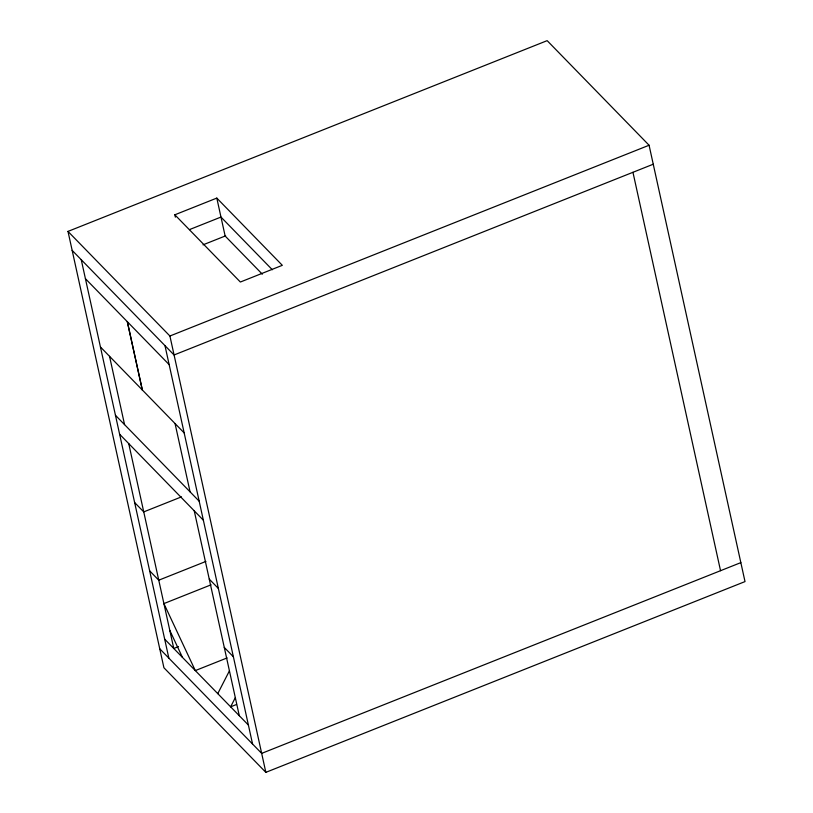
<?xml version="1.0" encoding="UTF-8"?>
<svg xmlns="http://www.w3.org/2000/svg" width="813" height="813" viewBox="0 0 813 813"><rect width="100%" height="100%" fill="white"/><g stroke="black" fill="none" stroke-linecap="round" stroke-linejoin="round"><path stroke-width="1.22" d="M217.762 693.631L229.429 670.827M235.323 697.656L230.628 706.832L236.522 704.485M67.987 231.41L547.159 40.65L649.079 145.242L745.013 581.59L265.841 772.35L163.921 667.758L67.987 231.41L169.907 336.003L265.841 772.35M174.846 214.795L216.807 198.087L282.324 265.323L240.363 282.03L174.846 214.795L175.364 217.162M189.51 229.591L220.973 217.061L272.335 269.764M203.006 244.845L225.648 235.831M169.907 336.003L649.079 145.242M653.256 164.216L174.073 354.976L72.154 250.384M181.472 496.875L143.749 511.895L134.643 502.556M205.923 561.417L158.759 580.197L149.663 570.858M211.065 584.821L163.901 603.592L195.313 670.593L227.142 657.92M178.494 646.609L173.779 648.489L128.728 443.593M740.846 562.616L261.674 753.377L159.744 648.784M262.335 274.194L225.15 236.034L216.807 198.087M85.426 278.696L169.185 364.651M100.446 346.988L184.205 432.943M115.456 415.291L199.185 501.204M119.633 434.254L203.352 520.178M209.266 579.13L218.372 588.47M224.286 647.433L233.382 656.772M164.673 639.15L248.402 725.064M169.805 630.421L182.447 657.382M632.951 172.295L720.542 570.706M164.978 345.637L252.569 744.037M175.059 423.563L190.079 491.865M194.246 510.838L239.296 715.725M142.336 389.986L127.326 321.694L142.305 389.945M109.542 356.328L124.562 424.63M81.249 259.723L168.85 658.124"/></g></svg>
